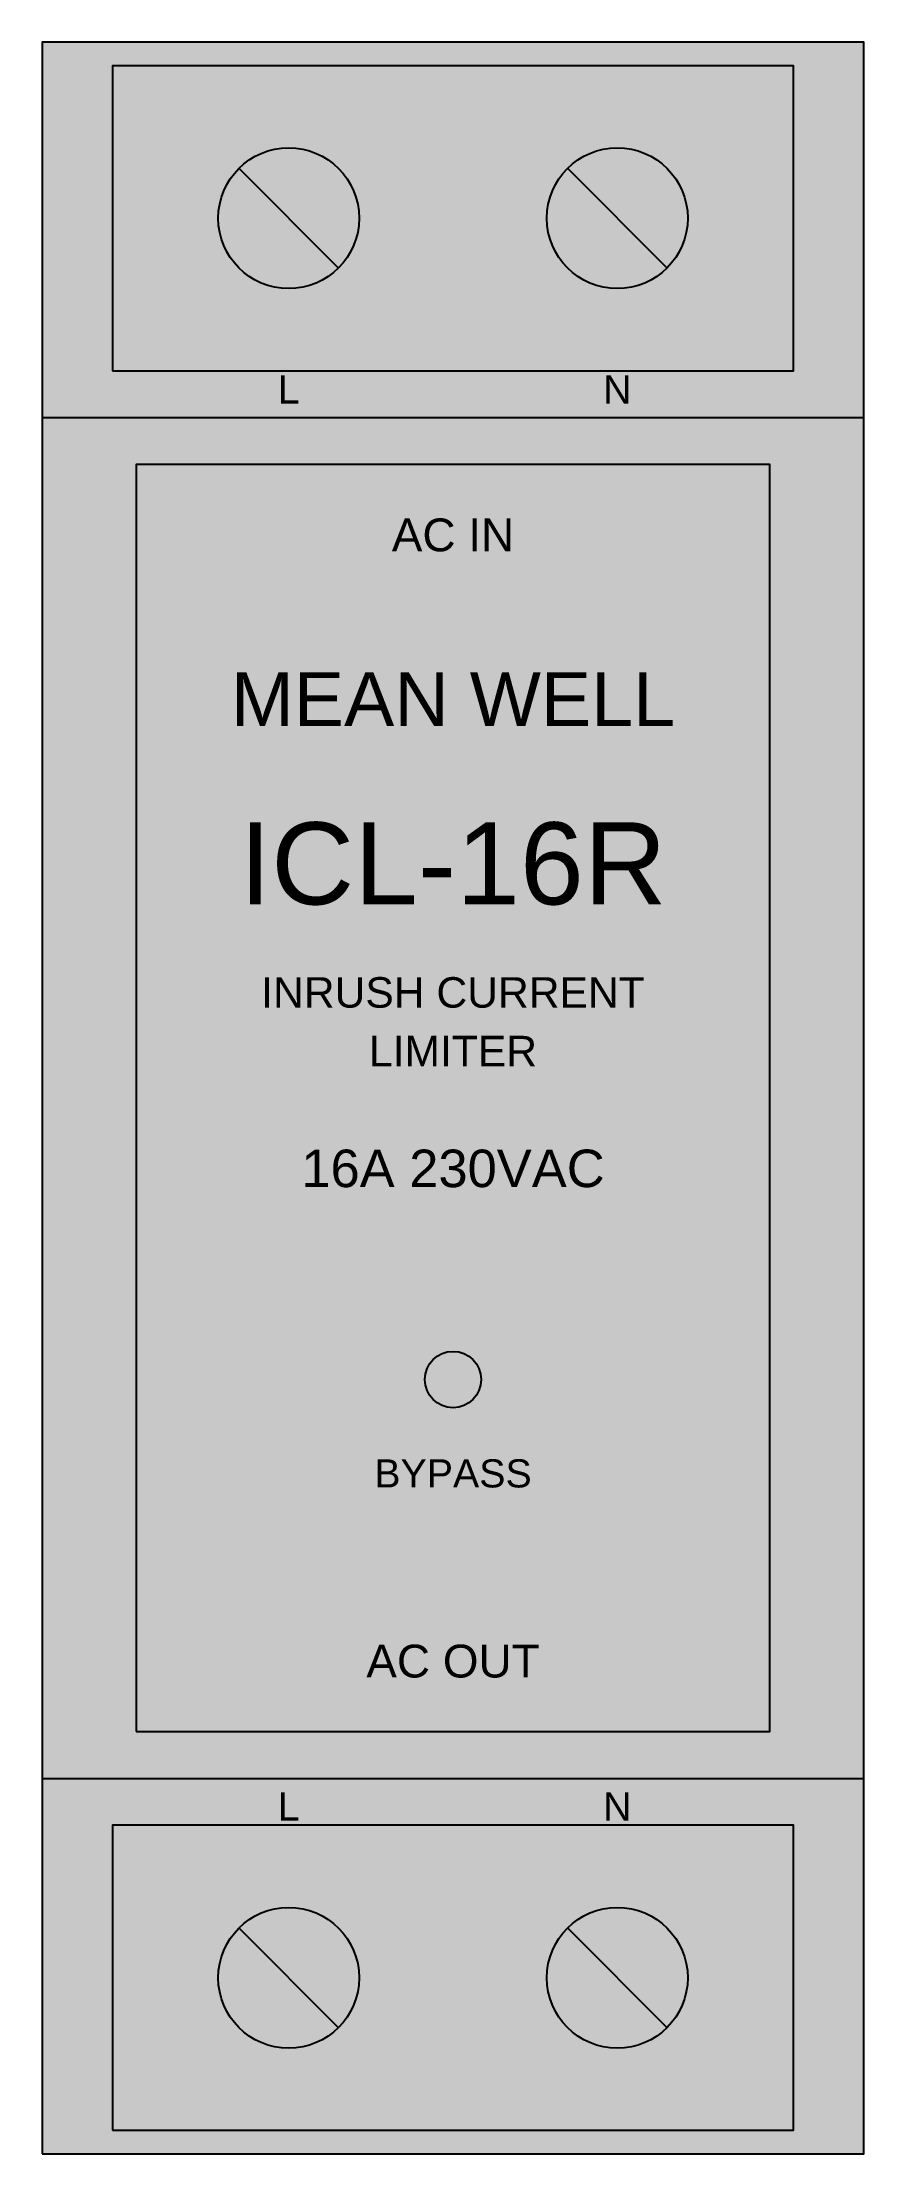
# Model space of a CAD drawing. Header units: millimetres. Extents: x 0 to 35, y -45 to 45.
import ezdxf
from ezdxf.enums import TextEntityAlignment as Align

# ---------------------------------------------------------------- set-up
doc = ezdxf.new("R2010")
doc.units = ezdxf.units.MM
doc.styles.get("Standard").update_dxf_attribs({"font": 'arial.ttf'})

msp = doc.modelspace()

# ---------------------------------------------------------------- linework, layer by layer
at = {"color": 7}
for p, q in [((8.4, 39.6), (12.6, 35.4)), ((22.4, 39.6), (26.6, 35.4)), ((8.4, -35.4), (12.6, -39.6)), ((22.4, -35.4), (26.6, -39.6))]:
    msp.add_line(p, q, dxfattribs=at)
at = {"color": 8}
for p, q in [((0, 29), (35, 29)), ((0, -29), (35, -29))]:
    msp.add_line(p, q, dxfattribs=at)
at = {"color": 7}
msp.add_lwpolyline([(0, -45), (35, -45), (35, 45), (0, 45)], close=True, dxfattribs=at)
at = {"color": 8}
for points in [[(3, 31), (32, 31), (32, 44), (3, 44)], [(4, -27), (31, -27), (31, 27), (4, 27)], [(3, -44), (32, -44), (32, -31), (3, -31)]]:
    msp.add_lwpolyline(points, close=True, dxfattribs=at)
at = {"color": 7}
for centre in [(10.5, 37.5), (24.5, 37.5), (10.5, -37.5), (24.5, -37.5)]:
    msp.add_circle(centre, 3, dxfattribs=at)
at = {"color": 3}
msp.add_circle((17.5, -12), 1.2, dxfattribs=at)
at = {"color": 254}
msp.add_solid([(0, -45), (35, -45), (0, 45), (35, 45)], dxfattribs=at)
at = {"color": 252}
for points in [[(3, 31), (32, 31), (3, 44), (32, 44)], [(3, -44), (32, -44), (3, -31), (32, -31)]]:
    msp.add_solid(points, dxfattribs=at)
at = {"color": 9}
msp.add_solid([(4, -27), (31, -27), (4, 27), (31, 27)], dxfattribs=at)
at = {"color": 8}
msp.add_solid([(13.5, -45), (21.5, -45), (13.5, -43), (21.5, -43)], dxfattribs=at)

# ---------------------------------------------------------------- texts
at = {"color": 250}
for s, height, p in [('L', 1.2, (10.5, 30.2)), ('N', 1.2, (24.5, 30.2)), ('AC IN', 1.4, (17.5, 24)), ('ICL-16R', 3.5, (17.5, 10)), ('INRUSH CURRENT', 1.3, (17.5, 4.5)), ('LIMITER', 1.3, (17.5, 2)), ('16A 230VAC', 1.6, (17.5, -3)), ('BYPASS', 1.2, (17.5, -16)), ('AC OUT', 1.4, (17.5, -24)), ('L', 1.2, (10.5, -30.2)), ('N', 1.2, (24.5, -30.2))]:
    msp.add_text(s, height=height, dxfattribs=at).set_placement(p, align=Align.MIDDLE_CENTER)
at = {"color": 5}
msp.add_text('MEAN WELL', height=2.3, dxfattribs=at).set_placement((17.5, 17), align=Align.MIDDLE_CENTER)

doc.saveas('drawing.dxf')
